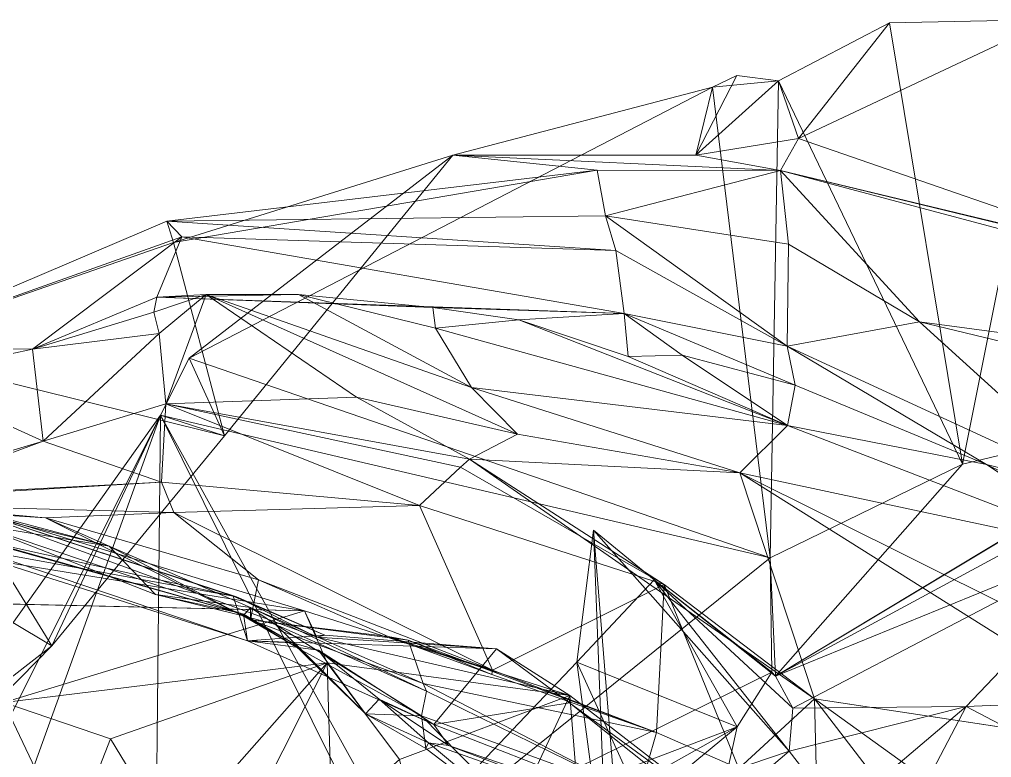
# Model space of a CAD drawing. Extents: x 8150 to 8561, y 2087 to 2332.
# Drawn here: x 8344.3 to 8415.8, y 2277.4 to 2331.7 of the extents above; entities that cross this region are included whole.
import ezdxf

# ---------------------------------------------------------------- set-up
doc = ezdxf.new("R2010")
doc.units = 0
doc.header["$MEASUREMENT"] = 0
doc.linetypes.add('CONTINUOUS2', pattern=[0])

msp = doc.modelspace()

# ---------------------------------------------------------------- linework, layer by layer
at = {"color": 2, "linetype": 'CONTINUOUS2', "lineweight": 0}
for points in [[(8401.594, 2322.982, -1070.353), (8426.844, 2314.243, -1073), (8420.232, 2331.733, -1050), (8401.594, 2322.982, -1070.353)], [(8408.296, 2331.493, -1050), (8401.594, 2322.982, -1070.353), (8420.232, 2331.733, -1050), (8408.296, 2331.493, -1050)], [(8420.232, 2331.733, -1050), (8413.686, 2299.015, -1050), (8408.296, 2331.493, -1050), (8420.232, 2331.733, -1050)], [(8413.686, 2299.015, -1050), (8420.232, 2331.733, -1050), (8433.967, 2303.843, -1050), (8413.686, 2299.015, -1050)], [(8408.296, 2331.493, -1050), (8413.686, 2299.015, -1050), (8400.143, 2327.213, -1050), (8408.296, 2331.493, -1050)], [(8400.143, 2327.213, -1050), (8401.594, 2322.982, -1070.353), (8408.296, 2331.493, -1050), (8400.143, 2327.213, -1050)], [(8400.143, 2327.213, -1050), (8397.069, 2327.614, -1050), (8394.057, 2321.755, -1073), (8400.143, 2327.213, -1050)], [(8394.057, 2321.755, -1073), (8397.069, 2327.614, -1050), (8395.265, 2326.745, -1050), (8394.057, 2321.755, -1073)], [(8397.069, 2327.614, -1050), (8400.143, 2327.213, -1050), (8395.265, 2326.745, -1050), (8397.069, 2327.614, -1050)], [(8356.77, 2306.817, -1050), (8395.265, 2326.745, -1050), (8399.52, 2292.139, -1050), (8356.77, 2306.817, -1050)], [(8376.157, 2321.755, -1073), (8395.265, 2326.745, -1050), (8356.77, 2306.817, -1050), (8376.157, 2321.755, -1073)], [(8394.057, 2321.755, -1073), (8395.265, 2326.745, -1050), (8376.157, 2321.755, -1073), (8394.057, 2321.755, -1073)], [(8400.143, 2327.213, -1050), (8394.057, 2321.755, -1073), (8401.594, 2322.982, -1070.353), (8400.143, 2327.213, -1050)], [(8400.143, 2327.213, -1050), (8399.52, 2292.139, -1050), (8395.265, 2326.745, -1050), (8400.143, 2327.213, -1050)], [(8399.52, 2292.139, -1050), (8400.143, 2327.213, -1050), (8413.686, 2299.015, -1050), (8399.52, 2292.139, -1050)], [(8401.594, 2322.982, -1070.353), (8394.057, 2321.755, -1073), (8400.278, 2320.612, -1083.261), (8401.594, 2322.982, -1070.353)], [(8401.594, 2322.982, -1070.353), (8400.278, 2320.612, -1083.261), (8426.844, 2314.243, -1073), (8401.594, 2322.982, -1070.353)], [(8376.157, 2321.755, -1073), (8355.621, 2315.331, -1087.965), (8386.781, 2320.66, -1087.467), (8376.157, 2321.755, -1073)], [(8355.621, 2315.331, -1087.965), (8376.157, 2321.755, -1073), (8359.353, 2301.104, -1073), (8355.621, 2315.331, -1087.965)], [(8356.77, 2306.817, -1050), (8359.353, 2301.104, -1073), (8376.157, 2321.755, -1073), (8356.77, 2306.817, -1050)], [(8400.278, 2320.612, -1083.261), (8394.057, 2321.755, -1073), (8376.157, 2321.755, -1073), (8400.278, 2320.612, -1083.261)], [(8376.157, 2321.755, -1073), (8386.781, 2320.66, -1087.467), (8400.278, 2320.612, -1083.261), (8376.157, 2321.755, -1073)], [(8387.392, 2317.296, -1094.239), (8386.781, 2320.66, -1087.467), (8355.112, 2316.891, -1094.355), (8387.392, 2317.296, -1094.239)], [(8355.621, 2315.331, -1087.965), (8355.112, 2316.891, -1094.355), (8386.781, 2320.66, -1087.467), (8355.621, 2315.331, -1087.965)], [(8400.278, 2320.612, -1083.261), (8386.781, 2320.66, -1087.467), (8387.392, 2317.296, -1094.239), (8400.278, 2320.612, -1083.261)], [(8400.881, 2315.199, -1095), (8400.278, 2320.612, -1083.261), (8387.392, 2317.296, -1094.239), (8400.881, 2315.199, -1095)], [(8400.278, 2320.612, -1083.261), (8410.505, 2309.486, -1095), (8473.942, 2301.001, -1081.09), (8400.278, 2320.612, -1083.261)], [(8441.563, 2310.633, -1073), (8400.278, 2320.612, -1083.261), (8473.942, 2301.001, -1081.09), (8441.563, 2310.633, -1073)], [(8400.881, 2315.199, -1095), (8410.505, 2309.486, -1095), (8400.278, 2320.612, -1083.261), (8400.881, 2315.199, -1095)], [(8441.563, 2310.633, -1073), (8426.844, 2314.243, -1073), (8400.278, 2320.612, -1083.261), (8441.563, 2310.633, -1073)], [(8387.392, 2317.296, -1094.239), (8355.112, 2316.891, -1094.355), (8388.158, 2314.74, -1100.888), (8387.392, 2317.296, -1094.239)], [(8388.158, 2314.74, -1100.888), (8400.773, 2307.693, -1104.875), (8387.392, 2317.296, -1094.239), (8388.158, 2314.74, -1100.888)], [(8400.881, 2315.199, -1095), (8387.392, 2317.296, -1094.239), (8400.773, 2307.693, -1104.875), (8400.881, 2315.199, -1095)], [(8355.112, 2316.891, -1094.355), (8355.621, 2315.331, -1087.965), (8333.197, 2307.567, -1095), (8355.112, 2316.891, -1094.355)], [(8356.23, 2315.737, -1105.392), (8355.112, 2316.891, -1094.355), (8333.197, 2307.567, -1095), (8356.23, 2315.737, -1105.392)], [(8388.158, 2314.74, -1100.888), (8355.112, 2316.891, -1094.355), (8356.23, 2315.737, -1105.392), (8388.158, 2314.74, -1100.888)], [(8345.238, 2307.484, -1120), (8356.23, 2315.737, -1105.392), (8333.197, 2307.567, -1095), (8345.238, 2307.484, -1120)], [(8359.353, 2301.104, -1073), (8333.197, 2307.567, -1095), (8355.621, 2315.331, -1087.965), (8359.353, 2301.104, -1073)], [(8354.374, 2311.314, -1112.534), (8356.23, 2315.737, -1105.392), (8345.238, 2307.484, -1120), (8354.374, 2311.314, -1112.534)], [(8388.783, 2310.104, -1110.014), (8356.23, 2315.737, -1105.392), (8354.374, 2311.314, -1112.534), (8388.783, 2310.104, -1110.014)], [(8388.158, 2314.74, -1100.888), (8356.23, 2315.737, -1105.392), (8388.783, 2310.104, -1110.014), (8388.158, 2314.74, -1100.888)], [(8400.881, 2315.199, -1095), (8400.773, 2307.693, -1104.875), (8410.505, 2309.486, -1095), (8400.881, 2315.199, -1095)], [(8400.773, 2307.693, -1104.875), (8388.158, 2314.74, -1100.888), (8388.783, 2310.104, -1110.014), (8400.773, 2307.693, -1104.875)], [(8354.374, 2311.314, -1112.534), (8354.171, 2310.198, -1120), (8358.015, 2311.498, -1120), (8354.374, 2311.314, -1112.534)], [(8358.015, 2311.498, -1120), (8354.171, 2310.198, -1120), (8354.546, 2308.629, -1127.884), (8358.015, 2311.498, -1120)], [(8354.374, 2311.314, -1112.534), (8358.015, 2311.498, -1120), (8364.8, 2311.498, -1120), (8354.374, 2311.314, -1112.534)], [(8374.695, 2310.537, -1120), (8354.374, 2311.314, -1112.534), (8364.8, 2311.498, -1120), (8374.695, 2310.537, -1120)], [(8358.015, 2311.498, -1120), (8354.546, 2308.629, -1127.884), (8355.056, 2303.459, -1150), (8358.015, 2311.498, -1120)], [(8355.056, 2303.459, -1150), (8369.073, 2303.956, -1150), (8358.015, 2311.498, -1120), (8355.056, 2303.459, -1150)], [(8358.015, 2311.498, -1120), (8369.073, 2303.956, -1150), (8380.924, 2301.238, -1150), (8358.015, 2311.498, -1120)], [(8380.924, 2301.238, -1150), (8377.533, 2304.653, -1142.634), (8358.015, 2311.498, -1120), (8380.924, 2301.238, -1150)], [(8364.8, 2311.498, -1120), (8358.015, 2311.498, -1120), (8377.533, 2304.653, -1142.634), (8364.8, 2311.498, -1120)], [(8364.8, 2311.498, -1120), (8377.533, 2304.653, -1142.634), (8374.883, 2309.036, -1129.197), (8364.8, 2311.498, -1120)], [(8374.695, 2310.537, -1120), (8364.8, 2311.498, -1120), (8374.883, 2309.036, -1129.197), (8374.695, 2310.537, -1120)], [(8354.374, 2311.314, -1112.534), (8345.238, 2307.484, -1120), (8354.171, 2310.198, -1120), (8354.374, 2311.314, -1112.534)], [(8388.783, 2310.104, -1110.014), (8354.374, 2311.314, -1112.534), (8374.695, 2310.537, -1120), (8388.783, 2310.104, -1110.014)], [(8345.238, 2307.484, -1120), (8354.546, 2308.629, -1127.884), (8354.171, 2310.198, -1120), (8345.238, 2307.484, -1120)], [(8388.783, 2310.104, -1110.014), (8374.695, 2310.537, -1120), (8381.027, 2309.632, -1120), (8388.783, 2310.104, -1110.014)], [(8374.695, 2310.537, -1120), (8374.883, 2309.036, -1129.197), (8381.027, 2309.632, -1120), (8374.695, 2310.537, -1120)], [(8389.059, 2306.945, -1120), (8388.783, 2310.104, -1110.014), (8381.027, 2309.632, -1120), (8389.059, 2306.945, -1120)], [(8388.783, 2310.104, -1110.014), (8401.351, 2304.838, -1120), (8400.773, 2307.693, -1104.875), (8388.783, 2310.104, -1110.014)], [(8388.783, 2310.104, -1110.014), (8393.054, 2307.033, -1120), (8401.351, 2304.838, -1120), (8388.783, 2310.104, -1110.014)], [(8389.059, 2306.945, -1120), (8393.054, 2307.033, -1120), (8388.783, 2310.104, -1110.014), (8389.059, 2306.945, -1120)], [(8374.883, 2309.036, -1129.197), (8400.802, 2301.877, -1138.517), (8381.027, 2309.632, -1120), (8374.883, 2309.036, -1129.197)], [(8389.059, 2306.945, -1120), (8381.027, 2309.632, -1120), (8400.802, 2301.877, -1138.517), (8389.059, 2306.945, -1120)], [(8410.505, 2309.486, -1095), (8400.773, 2307.693, -1104.875), (8424.603, 2296.717, -1111.505), (8410.505, 2309.486, -1095)], [(8473.942, 2301.001, -1081.09), (8410.505, 2309.486, -1095), (8448.991, 2300.222, -1095), (8473.942, 2301.001, -1081.09)], [(8410.505, 2309.486, -1095), (8424.603, 2296.717, -1111.505), (8448.991, 2300.222, -1095), (8410.505, 2309.486, -1095)], [(8345.238, 2307.484, -1120), (8346.009, 2300.725, -1150), (8354.546, 2308.629, -1127.884), (8345.238, 2307.484, -1120)], [(8355.056, 2303.459, -1150), (8354.546, 2308.629, -1127.884), (8346.009, 2300.725, -1150), (8355.056, 2303.459, -1150)], [(8374.883, 2309.036, -1129.197), (8377.533, 2304.653, -1142.634), (8400.802, 2301.877, -1138.517), (8374.883, 2309.036, -1129.197)], [(8329.035, 2296.19, -1095.83), (8333.197, 2307.567, -1095), (8346.659, 2285.661, -1073), (8329.035, 2296.19, -1095.83)], [(8346.659, 2285.661, -1073), (8333.197, 2307.567, -1095), (8359.353, 2301.104, -1073), (8346.659, 2285.661, -1073)], [(8345.238, 2307.484, -1120), (8333.197, 2307.567, -1095), (8335.653, 2305.429, -1120), (8345.238, 2307.484, -1120)], [(8345.238, 2307.484, -1120), (8335.653, 2305.429, -1120), (8346.009, 2300.725, -1150), (8345.238, 2307.484, -1120)], [(8424.603, 2296.717, -1111.505), (8400.773, 2307.693, -1104.875), (8415.443, 2299, -1120), (8424.603, 2296.717, -1111.505)], [(8401.351, 2304.838, -1120), (8415.443, 2299, -1120), (8400.773, 2307.693, -1104.875), (8401.351, 2304.838, -1120)], [(8399.52, 2292.139, -1050), (8354.658, 2302.637, -1050), (8356.77, 2306.817, -1050), (8399.52, 2292.139, -1050)], [(8356.77, 2306.817, -1050), (8354.658, 2302.637, -1050), (8359.353, 2301.104, -1073), (8356.77, 2306.817, -1050)], [(8389.059, 2306.945, -1120), (8400.802, 2301.877, -1138.517), (8393.054, 2307.033, -1120), (8389.059, 2306.945, -1120)], [(8401.351, 2304.838, -1120), (8393.054, 2307.033, -1120), (8400.802, 2301.877, -1138.517), (8401.351, 2304.838, -1120)], [(8439.262, 2304.664, -1056.245), (8399.921, 2283.424, -1059.859), (8439.05, 2306.967, -1050), (8439.262, 2304.664, -1056.245)], [(8433.967, 2303.843, -1050), (8439.05, 2306.967, -1050), (8399.921, 2283.424, -1059.859), (8433.967, 2303.843, -1050)], [(8335.47, 2297.585, -1150), (8346.009, 2300.725, -1150), (8335.653, 2305.429, -1120), (8335.47, 2297.585, -1150)], [(8400.802, 2301.877, -1138.517), (8377.533, 2304.653, -1142.634), (8397.28, 2298.387, -1150), (8400.802, 2301.877, -1138.517)], [(8380.924, 2301.238, -1150), (8397.28, 2298.387, -1150), (8377.533, 2304.653, -1142.634), (8380.924, 2301.238, -1150)], [(8426.346, 2294.229, -1073), (8399.921, 2283.424, -1059.859), (8439.262, 2304.664, -1056.245), (8426.346, 2294.229, -1073)], [(8401.351, 2304.838, -1120), (8400.802, 2301.877, -1138.517), (8415.443, 2299, -1120), (8401.351, 2304.838, -1120)], [(8369.073, 2303.956, -1150), (8355.056, 2303.459, -1150), (8377.404, 2299.404, -1158.039), (8369.073, 2303.956, -1150)], [(8380.924, 2301.238, -1150), (8369.073, 2303.956, -1150), (8377.404, 2299.404, -1158.039), (8380.924, 2301.238, -1150)], [(8413.686, 2299.015, -1050), (8433.967, 2303.843, -1050), (8399.921, 2283.424, -1059.859), (8413.686, 2299.015, -1050)], [(8355.056, 2303.459, -1150), (8346.009, 2300.725, -1150), (8354.715, 2297.69, -1175), (8355.056, 2303.459, -1150)], [(8354.715, 2297.69, -1175), (8373.703, 2295.979, -1175), (8355.056, 2303.459, -1150), (8354.715, 2297.69, -1175)], [(8376.737, 2298.799, -1164.424), (8377.404, 2299.404, -1158.039), (8355.056, 2303.459, -1150), (8376.737, 2298.799, -1164.424)], [(8355.056, 2303.459, -1150), (8373.703, 2295.979, -1175), (8376.737, 2298.799, -1164.424), (8355.056, 2303.459, -1150)], [(8337.543, 2278.615, -1064.716), (8346.659, 2285.661, -1073), (8354.658, 2302.637, -1050), (8337.543, 2278.615, -1064.716)], [(8340.064, 2273.407, -1055.55), (8337.543, 2278.615, -1064.716), (8354.658, 2302.637, -1050), (8340.064, 2273.407, -1055.55)], [(8342.374, 2268.633, -1054.344), (8340.064, 2273.407, -1055.55), (8354.658, 2302.637, -1050), (8342.374, 2268.633, -1054.344)], [(8354.13, 2253.005, -1050), (8342.374, 2268.633, -1054.344), (8354.658, 2302.637, -1050), (8354.13, 2253.005, -1050)], [(8346.659, 2285.661, -1073), (8359.353, 2301.104, -1073), (8354.658, 2302.637, -1050), (8346.659, 2285.661, -1073)], [(8354.13, 2253.005, -1050), (8354.658, 2302.637, -1050), (8372.185, 2267.297, -1050), (8354.13, 2253.005, -1050)], [(8372.528, 2270.386, -1050), (8372.185, 2267.297, -1050), (8354.658, 2302.637, -1050), (8372.528, 2270.386, -1050)], [(8354.658, 2302.637, -1050), (8399.52, 2292.139, -1050), (8372.528, 2270.386, -1050), (8354.658, 2302.637, -1050)], [(8425.522, 2292.357, -1134.147), (8400.802, 2301.877, -1138.517), (8397.28, 2298.387, -1150), (8425.522, 2292.357, -1134.147)], [(8425.522, 2292.357, -1134.147), (8415.443, 2299, -1120), (8400.802, 2301.877, -1138.517), (8425.522, 2292.357, -1134.147)], [(8380.924, 2301.238, -1150), (8377.404, 2299.404, -1158.039), (8397.28, 2298.387, -1150), (8380.924, 2301.238, -1150)], [(8346.009, 2300.725, -1150), (8335.47, 2297.585, -1150), (8335.092, 2296.683, -1175), (8346.009, 2300.725, -1150)], [(8335.092, 2296.683, -1175), (8354.715, 2297.69, -1175), (8346.009, 2300.725, -1150), (8335.092, 2296.683, -1175)], [(8377.404, 2299.404, -1158.039), (8376.737, 2298.799, -1164.424), (8391.722, 2290.165, -1175), (8377.404, 2299.404, -1158.039)], [(8402.78, 2281.777, -1175), (8397.28, 2298.387, -1150), (8377.404, 2299.404, -1158.039), (8402.78, 2281.777, -1175)], [(8391.722, 2290.165, -1175), (8402.78, 2281.777, -1175), (8377.404, 2299.404, -1158.039), (8391.722, 2290.165, -1175)], [(8376.737, 2298.799, -1164.424), (8373.703, 2295.979, -1175), (8391.722, 2290.165, -1175), (8376.737, 2298.799, -1164.424)], [(8399.52, 2292.139, -1050), (8413.686, 2299.015, -1050), (8399.921, 2283.424, -1059.859), (8399.52, 2292.139, -1050)], [(8424.603, 2296.717, -1111.505), (8415.443, 2299, -1120), (8438.872, 2287.551, -1120), (8424.603, 2296.717, -1111.505)], [(8415.443, 2299, -1120), (8425.522, 2292.357, -1134.147), (8438.872, 2287.551, -1120), (8415.443, 2299, -1120)], [(8397.28, 2298.387, -1150), (8416.93, 2288.598, -1150), (8425.522, 2292.357, -1134.147), (8397.28, 2298.387, -1150)], [(8416.93, 2288.598, -1150), (8397.28, 2298.387, -1150), (8430.427, 2277.584, -1175), (8416.93, 2288.598, -1150)], [(8402.78, 2281.777, -1175), (8430.427, 2277.584, -1175), (8397.28, 2298.387, -1150), (8402.78, 2281.777, -1175)], [(8335.092, 2296.683, -1175), (8329.035, 2296.19, -1189.413), (8354.715, 2297.69, -1175), (8335.092, 2296.683, -1175)], [(8355.633, 2295.479, -1183.781), (8354.715, 2297.69, -1175), (8329.035, 2296.19, -1189.413), (8355.633, 2295.479, -1183.781)], [(8373.703, 2295.979, -1175), (8354.715, 2297.69, -1175), (8355.633, 2295.479, -1183.781), (8373.703, 2295.979, -1175)], [(8360.508, 2288.06, -1268.195), (8328.663, 2296.96, -1265.612), (8328.603, 2297.086, -1275), (8360.508, 2288.06, -1268.195)], [(8328.603, 2297.086, -1275), (8360.767, 2288.003, -1275), (8360.508, 2288.06, -1268.195), (8328.603, 2297.086, -1275)], [(8328.603, 2297.086, -1275), (8328.663, 2296.96, -1276.996), (8360.767, 2288.003, -1275), (8328.603, 2297.086, -1275)], [(8341.015, 2294.607, -1250), (8328.663, 2296.96, -1265.612), (8360.508, 2288.06, -1268.195), (8341.015, 2294.607, -1250)], [(8328.663, 2296.96, -1276.996), (8329.056, 2296.149, -1283.872), (8361.061, 2286.027, -1282.576), (8328.663, 2296.96, -1276.996)], [(8361.061, 2286.027, -1282.576), (8360.767, 2288.003, -1275), (8328.663, 2296.96, -1276.996), (8361.061, 2286.027, -1282.576)], [(8346.659, 2285.661, -1073), (8339.657, 2278.566, -1073), (8329.035, 2296.19, -1095.83), (8346.659, 2285.661, -1073)], [(8329.035, 2296.19, -1189.413), (8341.428, 2295.483, -1200), (8346.191, 2295.086, -1200), (8329.035, 2296.19, -1189.413)], [(8329.035, 2296.19, -1189.413), (8346.191, 2295.086, -1200), (8355.633, 2295.479, -1183.781), (8329.035, 2296.19, -1189.413)], [(8329.056, 2296.149, -1283.872), (8329.694, 2294.83, -1291.537), (8359.992, 2289.326, -1297.682), (8329.056, 2296.149, -1283.872)], [(8359.992, 2289.326, -1297.682), (8361.061, 2286.027, -1282.576), (8329.056, 2296.149, -1283.872), (8359.992, 2289.326, -1297.682)], [(8329.694, 2294.83, -1291.537), (8338.833, 2296.29, -1300), (8359.992, 2289.326, -1297.682), (8329.694, 2294.83, -1291.537)], [(8338.833, 2296.29, -1300), (8330.136, 2293.917, -1312.502), (8365.254, 2288.247, -1306.503), (8338.833, 2296.29, -1300)], [(8359.992, 2289.326, -1297.682), (8338.833, 2296.29, -1300), (8360.236, 2289.278, -1300), (8359.992, 2289.326, -1297.682)], [(8365.254, 2288.247, -1306.503), (8366.166, 2286.313, -1303.587), (8338.833, 2296.29, -1300), (8365.254, 2288.247, -1306.503)], [(8366.166, 2286.313, -1303.587), (8360.236, 2289.278, -1300), (8338.833, 2296.29, -1300), (8366.166, 2286.313, -1303.587)], [(8373.703, 2295.979, -1175), (8355.633, 2295.479, -1183.781), (8379.089, 2283.88, -1196.508), (8373.703, 2295.979, -1175)], [(8373.703, 2295.979, -1175), (8379.089, 2283.88, -1196.508), (8391.722, 2290.165, -1175), (8373.703, 2295.979, -1175)], [(8343.269, 2294.854, -1225), (8350.87, 2293.005, -1225), (8341.428, 2295.483, -1200), (8343.269, 2294.854, -1225)], [(8346.191, 2295.086, -1200), (8341.428, 2295.483, -1200), (8350.87, 2293.005, -1225), (8346.191, 2295.086, -1200)], [(8361.87, 2290.518, -1200), (8355.633, 2295.479, -1183.781), (8346.191, 2295.086, -1200), (8361.87, 2290.518, -1200)], [(8346.191, 2295.086, -1200), (8361.276, 2287.576, -1209.157), (8361.87, 2290.518, -1200), (8346.191, 2295.086, -1200)], [(8361.276, 2287.576, -1209.157), (8346.191, 2295.086, -1200), (8350.87, 2293.005, -1225), (8361.276, 2287.576, -1209.157)], [(8379.089, 2283.88, -1196.508), (8355.633, 2295.479, -1183.781), (8361.87, 2290.518, -1200), (8379.089, 2283.88, -1196.508)], [(8343.269, 2294.854, -1225), (8341.015, 2294.607, -1250), (8350.87, 2293.005, -1225), (8343.269, 2294.854, -1225)], [(8341.015, 2294.607, -1250), (8354.282, 2289.451, -1250), (8350.87, 2293.005, -1225), (8341.015, 2294.607, -1250)], [(8360.508, 2288.06, -1268.195), (8354.282, 2289.451, -1250), (8341.015, 2294.607, -1250), (8360.508, 2288.06, -1268.195)], [(8365.254, 2288.247, -1306.503), (8330.136, 2293.917, -1312.502), (8331.739, 2289.033, -1325), (8365.254, 2288.247, -1306.503)], [(8386.513, 2294.182, -1078.677), (8387.56, 2267.645, -1095), (8385.281, 2284.455, -1073), (8386.513, 2294.182, -1078.677)], [(8386.513, 2294.182, -1078.677), (8385.281, 2284.455, -1073), (8390.976, 2290.529, -1073), (8386.513, 2294.182, -1078.677)], [(8388.193, 2273.606, -1094.392), (8387.56, 2267.645, -1095), (8386.513, 2294.182, -1078.677), (8388.193, 2273.606, -1094.392)], [(8388.193, 2273.606, -1094.392), (8386.513, 2294.182, -1078.677), (8400.92, 2277.905, -1096.62), (8388.193, 2273.606, -1094.392)], [(8400.92, 2277.905, -1096.62), (8386.513, 2294.182, -1078.677), (8390.976, 2290.529, -1073), (8400.92, 2277.905, -1096.62)], [(8401.177, 2281.081, -1072.536), (8399.921, 2283.424, -1059.859), (8426.346, 2294.229, -1073), (8401.177, 2281.081, -1072.536)], [(8413.952, 2281.205, -1095), (8401.177, 2281.081, -1072.536), (8426.346, 2294.229, -1073), (8413.952, 2281.205, -1095)], [(8425.235, 2281.666, -1094.16), (8413.952, 2281.205, -1095), (8426.346, 2294.229, -1073), (8425.235, 2281.666, -1094.16)], [(8361.276, 2287.576, -1209.157), (8350.87, 2293.005, -1225), (8361.279, 2288.485, -1225), (8361.276, 2287.576, -1209.157)], [(8361.279, 2288.485, -1225), (8350.87, 2293.005, -1225), (8354.282, 2289.451, -1250), (8361.279, 2288.485, -1225)], [(8399.643, 2283.736, -1050), (8372.528, 2270.386, -1050), (8399.52, 2292.139, -1050), (8399.643, 2283.736, -1050)], [(8399.52, 2292.139, -1050), (8399.921, 2283.424, -1059.859), (8399.643, 2283.736, -1050), (8399.52, 2292.139, -1050)], [(8361.87, 2290.518, -1200), (8361.276, 2287.576, -1209.157), (8371.396, 2286.348, -1200), (8361.87, 2290.518, -1200)], [(8361.87, 2290.518, -1200), (8371.396, 2286.348, -1200), (8379.089, 2283.88, -1196.508), (8361.87, 2290.518, -1200)], [(8391.144, 2279.298, -1200), (8391.722, 2290.165, -1175), (8379.089, 2283.88, -1196.508), (8391.144, 2279.298, -1200)], [(8390.976, 2290.529, -1073), (8385.281, 2284.455, -1073), (8397.092, 2279.695, -1050), (8390.976, 2290.529, -1073)], [(8397.092, 2279.695, -1050), (8399.643, 2283.736, -1050), (8390.976, 2290.529, -1073), (8397.092, 2279.695, -1050)], [(8399.921, 2283.424, -1059.859), (8390.976, 2290.529, -1073), (8399.643, 2283.736, -1050), (8399.921, 2283.424, -1059.859)], [(8399.921, 2283.424, -1059.859), (8401.177, 2281.081, -1072.536), (8390.976, 2290.529, -1073), (8399.921, 2283.424, -1059.859)], [(8390.976, 2290.529, -1073), (8401.177, 2281.081, -1072.536), (8400.92, 2277.905, -1096.62), (8390.976, 2290.529, -1073)], [(8391.144, 2279.298, -1200), (8397.224, 2276.635, -1200), (8391.722, 2290.165, -1175), (8391.144, 2279.298, -1200)], [(8402.78, 2281.777, -1175), (8391.722, 2290.165, -1175), (8397.224, 2276.635, -1200), (8402.78, 2281.777, -1175)], [(8354.282, 2289.451, -1250), (8360.737, 2287.874, -1250), (8361.279, 2288.485, -1225), (8354.282, 2289.451, -1250)], [(8360.508, 2288.06, -1268.195), (8360.737, 2287.874, -1250), (8354.282, 2289.451, -1250), (8360.508, 2288.06, -1268.195)], [(8366.742, 2286.458, -1300), (8359.992, 2289.326, -1297.682), (8360.236, 2289.278, -1300), (8366.742, 2286.458, -1300)], [(8361.061, 2286.027, -1282.576), (8359.992, 2289.326, -1297.682), (8366.742, 2286.458, -1300), (8361.061, 2286.027, -1282.576)], [(8331.739, 2289.033, -1325), (8333.952, 2288.95, -1325), (8365.254, 2288.247, -1306.503), (8331.739, 2289.033, -1325)], [(8343.131, 2281.49, -1325), (8365.254, 2288.247, -1306.503), (8333.952, 2288.95, -1325), (8343.131, 2281.49, -1325)], [(8366.166, 2286.313, -1303.587), (8366.742, 2286.458, -1300), (8360.236, 2289.278, -1300), (8366.166, 2286.313, -1303.587)], [(8365.254, 2288.247, -1306.503), (8343.131, 2281.49, -1325), (8366.913, 2284.42, -1311.442), (8365.254, 2288.247, -1306.503)], [(8360.767, 2288.003, -1275), (8364.376, 2285.879, -1275), (8360.508, 2288.06, -1268.195), (8360.767, 2288.003, -1275)], [(8360.508, 2288.06, -1268.195), (8365.09, 2285.322, -1250), (8360.737, 2287.874, -1250), (8360.508, 2288.06, -1268.195)], [(8365.09, 2285.322, -1250), (8360.508, 2288.06, -1268.195), (8364.376, 2285.879, -1275), (8365.09, 2285.322, -1250)], [(8363.123, 2287.221, -1231.884), (8361.279, 2288.485, -1225), (8360.737, 2287.874, -1250), (8363.123, 2287.221, -1231.884)], [(8361.061, 2286.027, -1282.576), (8364.376, 2285.879, -1275), (8360.767, 2288.003, -1275), (8361.061, 2286.027, -1282.576)], [(8373.981, 2282.895, -1211.511), (8361.276, 2287.576, -1209.157), (8361.279, 2288.485, -1225), (8373.981, 2282.895, -1211.511)], [(8361.279, 2288.485, -1225), (8374.23, 2282.325, -1225), (8373.981, 2282.895, -1211.511), (8361.279, 2288.485, -1225)], [(8361.279, 2288.485, -1225), (8363.123, 2287.221, -1231.884), (8374.23, 2282.325, -1225), (8361.279, 2288.485, -1225)], [(8384.788, 2282.013, -1302.714), (8365.254, 2288.247, -1306.503), (8366.913, 2284.42, -1311.442), (8384.788, 2282.013, -1302.714)], [(8366.166, 2286.313, -1303.587), (8365.254, 2288.247, -1306.503), (8384.788, 2282.013, -1302.714), (8366.166, 2286.313, -1303.587)], [(8360.737, 2287.874, -1250), (8365.09, 2285.322, -1250), (8363.123, 2287.221, -1231.884), (8360.737, 2287.874, -1250)], [(8372.877, 2286.084, -1204.12), (8361.276, 2287.576, -1209.157), (8373.981, 2282.895, -1211.511), (8372.877, 2286.084, -1204.12)], [(8372.877, 2286.084, -1204.12), (8371.396, 2286.348, -1200), (8361.276, 2287.576, -1209.157), (8372.877, 2286.084, -1204.12)], [(8365.09, 2285.322, -1250), (8373.855, 2280.509, -1241.635), (8363.123, 2287.221, -1231.884), (8365.09, 2285.322, -1250)], [(8374.23, 2282.325, -1225), (8363.123, 2287.221, -1231.884), (8373.855, 2280.509, -1241.635), (8374.23, 2282.325, -1225)], [(8361.061, 2286.027, -1282.576), (8366.742, 2286.458, -1300), (8379.392, 2285.446, -1300), (8361.061, 2286.027, -1282.576)], [(8366.742, 2286.458, -1300), (8366.166, 2286.313, -1303.587), (8379.392, 2285.446, -1300), (8366.742, 2286.458, -1300)], [(8361.061, 2286.027, -1282.576), (8379.392, 2285.446, -1300), (8374.778, 2279.872, -1279.952), (8361.061, 2286.027, -1282.576)], [(8366.286, 2285.348, -1275), (8364.376, 2285.879, -1275), (8361.061, 2286.027, -1282.576), (8366.286, 2285.348, -1275)], [(8366.286, 2285.348, -1275), (8361.061, 2286.027, -1282.576), (8374.778, 2279.872, -1279.952), (8366.286, 2285.348, -1275)], [(8364.376, 2285.879, -1275), (8366.286, 2285.348, -1275), (8369.743, 2280.668, -1250), (8364.376, 2285.879, -1275)], [(8369.743, 2280.668, -1250), (8365.09, 2285.322, -1250), (8364.376, 2285.879, -1275), (8369.743, 2280.668, -1250)], [(8384.788, 2282.013, -1302.714), (8379.392, 2285.446, -1300), (8366.166, 2286.313, -1303.587), (8384.788, 2282.013, -1302.714)], [(8379.037, 2283.568, -1200), (8379.089, 2283.88, -1196.508), (8371.396, 2286.348, -1200), (8379.037, 2283.568, -1200)], [(8371.396, 2286.348, -1200), (8372.877, 2286.084, -1204.12), (8379.037, 2283.568, -1200), (8371.396, 2286.348, -1200)], [(8391.144, 2279.298, -1200), (8379.037, 2283.568, -1200), (8372.877, 2286.084, -1204.12), (8391.144, 2279.298, -1200)], [(8372.877, 2286.084, -1204.12), (8373.981, 2282.895, -1211.511), (8391.144, 2279.298, -1200), (8372.877, 2286.084, -1204.12)], [(8339.657, 2278.566, -1073), (8346.659, 2285.661, -1073), (8337.543, 2278.615, -1064.716), (8339.657, 2278.566, -1073)], [(8369.743, 2280.668, -1250), (8373.855, 2280.509, -1241.635), (8365.09, 2285.322, -1250), (8369.743, 2280.668, -1250)], [(8370.744, 2281.737, -1275), (8369.743, 2280.668, -1250), (8366.286, 2285.348, -1275), (8370.744, 2281.737, -1275)], [(8370.744, 2281.737, -1275), (8366.286, 2285.348, -1275), (8374.778, 2279.872, -1279.952), (8370.744, 2281.737, -1275)], [(8374.778, 2279.872, -1279.952), (8379.392, 2285.446, -1300), (8384.741, 2281.469, -1300), (8374.778, 2279.872, -1279.952)], [(8384.788, 2282.013, -1302.714), (8384.741, 2281.469, -1300), (8379.392, 2285.446, -1300), (8384.788, 2282.013, -1302.714)], [(8350.971, 2278.813, -1325), (8366.913, 2284.42, -1311.442), (8343.131, 2281.49, -1325), (8350.971, 2278.813, -1325)], [(8350.971, 2278.813, -1325), (8355.465, 2271.449, -1325), (8366.913, 2284.42, -1311.442), (8350.971, 2278.813, -1325)], [(8355.465, 2271.449, -1325), (8362.04, 2274.719, -1324.148), (8366.913, 2284.42, -1311.442), (8355.465, 2271.449, -1325)], [(8366.913, 2284.42, -1311.442), (8362.04, 2274.719, -1324.148), (8367.255, 2272.9, -1321.717), (8366.913, 2284.42, -1311.442)], [(8366.913, 2284.42, -1311.442), (8372.233, 2277.312, -1314.733), (8384.788, 2282.013, -1302.714), (8366.913, 2284.42, -1311.442)], [(8367.255, 2272.9, -1321.717), (8372.233, 2277.312, -1314.733), (8366.913, 2284.42, -1311.442), (8367.255, 2272.9, -1321.717)], [(8378.19, 2276.986, -1073), (8393.946, 2265.477, -1050), (8385.281, 2284.455, -1073), (8378.19, 2276.986, -1073)], [(8387.56, 2267.645, -1095), (8378.19, 2276.986, -1073), (8385.281, 2284.455, -1073), (8387.56, 2267.645, -1095)], [(8393.946, 2265.477, -1050), (8397.092, 2279.695, -1050), (8385.281, 2284.455, -1073), (8393.946, 2265.477, -1050)], [(8399.643, 2283.736, -1050), (8397.092, 2279.695, -1050), (8372.528, 2270.386, -1050), (8399.643, 2283.736, -1050)], [(8379.089, 2283.88, -1196.508), (8379.037, 2283.568, -1200), (8391.144, 2279.298, -1200), (8379.089, 2283.88, -1196.508)], [(8389.836, 2274.671, -1225), (8391.144, 2279.298, -1200), (8373.981, 2282.895, -1211.511), (8389.836, 2274.671, -1225)], [(8373.981, 2282.895, -1211.511), (8374.23, 2282.325, -1225), (8389.836, 2274.671, -1225), (8373.981, 2282.895, -1211.511)], [(8374.23, 2282.325, -1225), (8373.855, 2280.509, -1241.635), (8389.836, 2274.671, -1225), (8374.23, 2282.325, -1225)], [(8343.131, 2281.49, -1325), (8340.723, 2270.403, -1338.502), (8348.012, 2271.223, -1334.986), (8343.131, 2281.49, -1325)], [(8348.012, 2271.223, -1334.986), (8350.971, 2278.813, -1325), (8343.131, 2281.49, -1325), (8348.012, 2271.223, -1334.986)], [(8370.744, 2281.737, -1275), (8374.379, 2278.542, -1268.985), (8369.743, 2280.668, -1250), (8370.744, 2281.737, -1275)], [(8375.839, 2278.339, -1275), (8374.379, 2278.542, -1268.985), (8370.744, 2281.737, -1275), (8375.839, 2278.339, -1275)], [(8375.839, 2278.339, -1275), (8370.744, 2281.737, -1275), (8374.778, 2279.872, -1279.952), (8375.839, 2278.339, -1275)], [(8384.788, 2282.013, -1302.714), (8372.233, 2277.312, -1314.733), (8375.831, 2262.842, -1325), (8384.788, 2282.013, -1302.714)], [(8374.778, 2279.872, -1279.952), (8384.741, 2281.469, -1300), (8398.174, 2270.747, -1296.91), (8374.778, 2279.872, -1279.952)], [(8375.831, 2262.842, -1325), (8386.333, 2262.812, -1322.724), (8384.788, 2282.013, -1302.714), (8375.831, 2262.842, -1325)], [(8384.741, 2281.469, -1300), (8384.788, 2282.013, -1302.714), (8397.898, 2271.853, -1300), (8384.741, 2281.469, -1300)], [(8397.898, 2271.853, -1300), (8398.174, 2270.747, -1296.91), (8384.741, 2281.469, -1300), (8397.898, 2271.853, -1300)], [(8386.333, 2262.812, -1322.724), (8397.898, 2271.853, -1300), (8384.788, 2282.013, -1302.714), (8386.333, 2262.812, -1322.724)], [(8397.224, 2276.635, -1200), (8402.919, 2275.766, -1200), (8402.78, 2281.777, -1175), (8397.224, 2276.635, -1200)], [(8409.097, 2273.545, -1200), (8402.78, 2281.777, -1175), (8402.919, 2275.766, -1200), (8409.097, 2273.545, -1200)], [(8402.78, 2281.777, -1175), (8425.601, 2278.309, -1180.42), (8430.427, 2277.584, -1175), (8402.78, 2281.777, -1175)], [(8423.189, 2267.074, -1200), (8425.601, 2278.309, -1180.42), (8402.78, 2281.777, -1175), (8423.189, 2267.074, -1200)], [(8402.78, 2281.777, -1175), (8409.097, 2273.545, -1200), (8423.189, 2267.074, -1200), (8402.78, 2281.777, -1175)], [(8425.235, 2281.666, -1094.16), (8424.696, 2275.569, -1104.429), (8413.952, 2281.205, -1095), (8425.235, 2281.666, -1094.16)], [(8413.952, 2281.205, -1095), (8400.92, 2277.905, -1096.62), (8401.177, 2281.081, -1072.536), (8413.952, 2281.205, -1095)], [(8404.55, 2273.245, -1115.264), (8400.92, 2277.905, -1096.62), (8413.952, 2281.205, -1095), (8404.55, 2273.245, -1115.264)], [(8408.805, 2271.366, -1120), (8404.55, 2273.245, -1115.264), (8413.952, 2281.205, -1095), (8408.805, 2271.366, -1120)], [(8413.952, 2281.205, -1095), (8424.696, 2275.569, -1104.429), (8408.805, 2271.366, -1120), (8413.952, 2281.205, -1095)], [(8369.743, 2280.668, -1250), (8374.171, 2278.115, -1250), (8373.855, 2280.509, -1241.635), (8369.743, 2280.668, -1250)], [(8374.171, 2278.115, -1250), (8369.743, 2280.668, -1250), (8374.379, 2278.542, -1268.985), (8374.171, 2278.115, -1250)], [(8382.277, 2271.96, -1250), (8373.855, 2280.509, -1241.635), (8374.171, 2278.115, -1250), (8382.277, 2271.96, -1250)], [(8382.277, 2271.96, -1250), (8389.836, 2274.671, -1225), (8373.855, 2280.509, -1241.635), (8382.277, 2271.96, -1250)], [(8373.901, 2266.653, -1050), (8372.528, 2270.386, -1050), (8397.092, 2279.695, -1050), (8373.901, 2266.653, -1050)], [(8397.092, 2279.695, -1050), (8378.831, 2264.637, -1050), (8373.901, 2266.653, -1050), (8397.092, 2279.695, -1050)], [(8375.839, 2278.339, -1275), (8374.778, 2279.872, -1279.952), (8398.174, 2270.747, -1296.91), (8375.839, 2278.339, -1275)], [(8378.831, 2264.637, -1050), (8397.092, 2279.695, -1050), (8393.946, 2265.477, -1050), (8378.831, 2264.637, -1050)], [(8397.224, 2276.635, -1200), (8391.144, 2279.298, -1200), (8389.836, 2274.671, -1225), (8397.224, 2276.635, -1200)], [(8348.012, 2271.223, -1334.986), (8355.465, 2271.449, -1325), (8350.971, 2278.813, -1325), (8348.012, 2271.223, -1334.986)], [(8382.277, 2271.96, -1250), (8374.171, 2278.115, -1250), (8374.379, 2278.542, -1268.985), (8382.277, 2271.96, -1250)], [(8375.839, 2278.339, -1275), (8388.975, 2273.36, -1275), (8374.379, 2278.542, -1268.985), (8375.839, 2278.339, -1275)], [(8374.379, 2278.542, -1268.985), (8388.975, 2273.36, -1275), (8382.277, 2271.96, -1250), (8374.379, 2278.542, -1268.985)], [(8388.975, 2273.36, -1275), (8375.839, 2278.339, -1275), (8398.174, 2270.747, -1296.91), (8388.975, 2273.36, -1275)], [(8388.193, 2273.606, -1094.392), (8400.92, 2277.905, -1096.62), (8390.351, 2268.917, -1113.981), (8388.193, 2273.606, -1094.392)], [(8390.351, 2268.917, -1113.981), (8400.92, 2277.905, -1096.62), (8404.55, 2273.245, -1115.264), (8390.351, 2268.917, -1113.981)]]:
    msp.add_3dface(points, dxfattribs=at)

doc.saveas('drawing.dxf')
